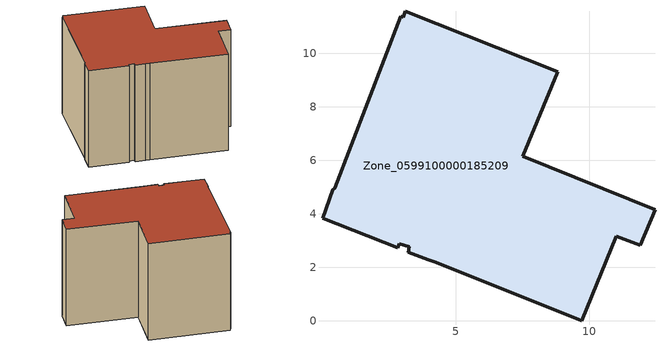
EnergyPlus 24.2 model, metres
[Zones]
Zone_0599100000185209
 floor ground (C_G): 3.27,2.76 2.89,2.88 2.83,2.72 0.02,3.83 0.41,4.9 0.47,4.95 2.94,11.38 3.03,11.34 3.12,11.56 8.81,9.3 7.51,6.15 12.45,4.14 11.9,2.81 11.01,3.16 9.71,0 4.26,2.19 3.97,2.27 3.23,2.56 z0
 wall outside (C_F): 11.01,3.16 11.9,2.81 12.45,4.14 7.51,6.15 8.81,9.3 3.12,11.56 3.03,11.34 2.94,11.38 0.47,4.95 0.41,4.9 0.02,3.83 2.83,2.72 2.89,2.88 3.27,2.76 3.23,2.56 3.97,2.27 4.26,2.19 9.71,0 11.01,3.16 z0:8.04
 roof outside (C_R): 2.89,2.88 3.27,2.76 3.23,2.56 3.97,2.27 4.26,2.19 9.71,0 11.01,3.16 11.9,2.81 12.45,4.14 7.51,6.15 8.81,9.3 3.12,11.56 3.03,11.34 2.94,11.38 0.47,4.95 0.41,4.9 0.02,3.83 2.83,2.72 z8.04
[BUILDING]
Pand.0599100000185209: North Axis=0; Terrain=City; Loads Convergence Tolerance Value=0.04; Temperature Convergence Tolerance Value=0.4; Solar Distribution=FullExterior; Maximum Number of Warmup Days=25; Minimum Number of Warmup Days=1
[Site:Location]
Rotterdam.The.Hague.AP_ZH_NLD Design_Conditions: Latitude=51.96; Longitude=4.45; Time Zone=1; Elevation=-4.5
[SITE:GROUNDTEMPERATURE:BUILDINGSURFACE]
18, 18, 18, 18, 18, 18, 18, 18, 18, 18, 18, 18
[MATERIAL] Thermal Absorptance=0.9; Solar Absorptance=0.7; Visible Absorptance=0.7
Name | Roughness | Thickness | Conductivity | Density | Specific Heat
G.D.1965 | MediumSmooth | 0.15 | 1 | 540 | 1210
F.D.1965 | Rough | 0.3 | 0.857143 | 1920 | 840
R.D.1965 | MediumRough | 0.2 | 0.08 | 1500 | 1000
[CONSTRUCTION]
C_G: G.D.1965
C_F: F.D.1965
C_R: R.D.1965
[ZONE]
Zone_0599100000185209: Type=1; Multiplier=1; Ceiling Height=Autocalculate; Volume=Autocalculate; Floor Area=autocalculate; Part of Total Floor Area=Yes
[ZONEINFILTRATION:DESIGNFLOWRATE]
Infil_Zone_0599100000185209: Zone or ZoneList or Space or SpaceList=Zone_0599100000185209; Schedule=AlwaysOn; Design Flow Rate Calculation Method=Flow/Area; Flow Rate per Floor Area=0.0042; Constant Term Coefficient=1; Temperature Term Coefficient=0; Velocity Term Coefficient=0; Velocity Squared Term Coefficient=0
[HVACTEMPLATE:ZONE:IDEALLOADSAIRSYSTEM]
Zone_0599100000185209: Maximum Heating Supply Air Temperature=50; Minimum Cooling Supply Air Temperature=13; Maximum Heating Supply Air Humidity Ratio=0.0156; Minimum Cooling Supply Air Humidity Ratio=0.0077; Heating Limit=NoLimit; Cooling Limit=NoLimit; Dehumidification Control Type=ConstantSensibleHeatRatio; Cooling Sensible Heat Ratio=0.7; Dehumidification Setpoint=60; Humidification Control Type=None; Humidification Setpoint=30; Outdoor Air Method=None; Outdoor Air Flow Rate per Person=0.00944; Outdoor Air Flow Rate per Zone Floor Area=0; Outdoor Air Flow Rate per Zone=0; Demand Controlled Ventilation Type=None; Outdoor Air Economizer Type=NoEconomizer; Heat Recovery Type=None; Sensible Heat Recovery Effectiveness=0.7; Latent Heat Recovery Effectiveness=0.65
[ZONECONTROL:THERMOSTAT]
ThermostatControl_Zone_0599100000185209: Zone or ZoneList=Zone_0599100000185209; Control Type Schedule=DualSetpointControlType; Control 1=Thermostat_Zone_0599100000185209; Temperature Difference Between Cutout And Setpoint=0
[THERMOSTATSETPOINT:DUALSETPOINT]
Thermostat_Zone_0599100000185209: Heating Setpoint Temperature Schedule=HeatingSetpoint_Zone_0599100000185209; Cooling Setpoint Temperature Schedule=CoolingSetpoint_Zone_0599100000185209
[SCHEDULE:COMPACT]
HeatingSetpoint_Zone_0599100000185209: Through: 12/31, For: AllDays, Until: 24:00, 21
CoolingSetpoint_Zone_0599100000185209: Through: 12/31, For: AllDays, Until: 24:00, 24
DualSetpointControlType: Through: 12/31, For: AllDays, Until: 24:00, 4
AlwaysOn: Through: 12/31, For: AllDays, Until: 24:00, 1
